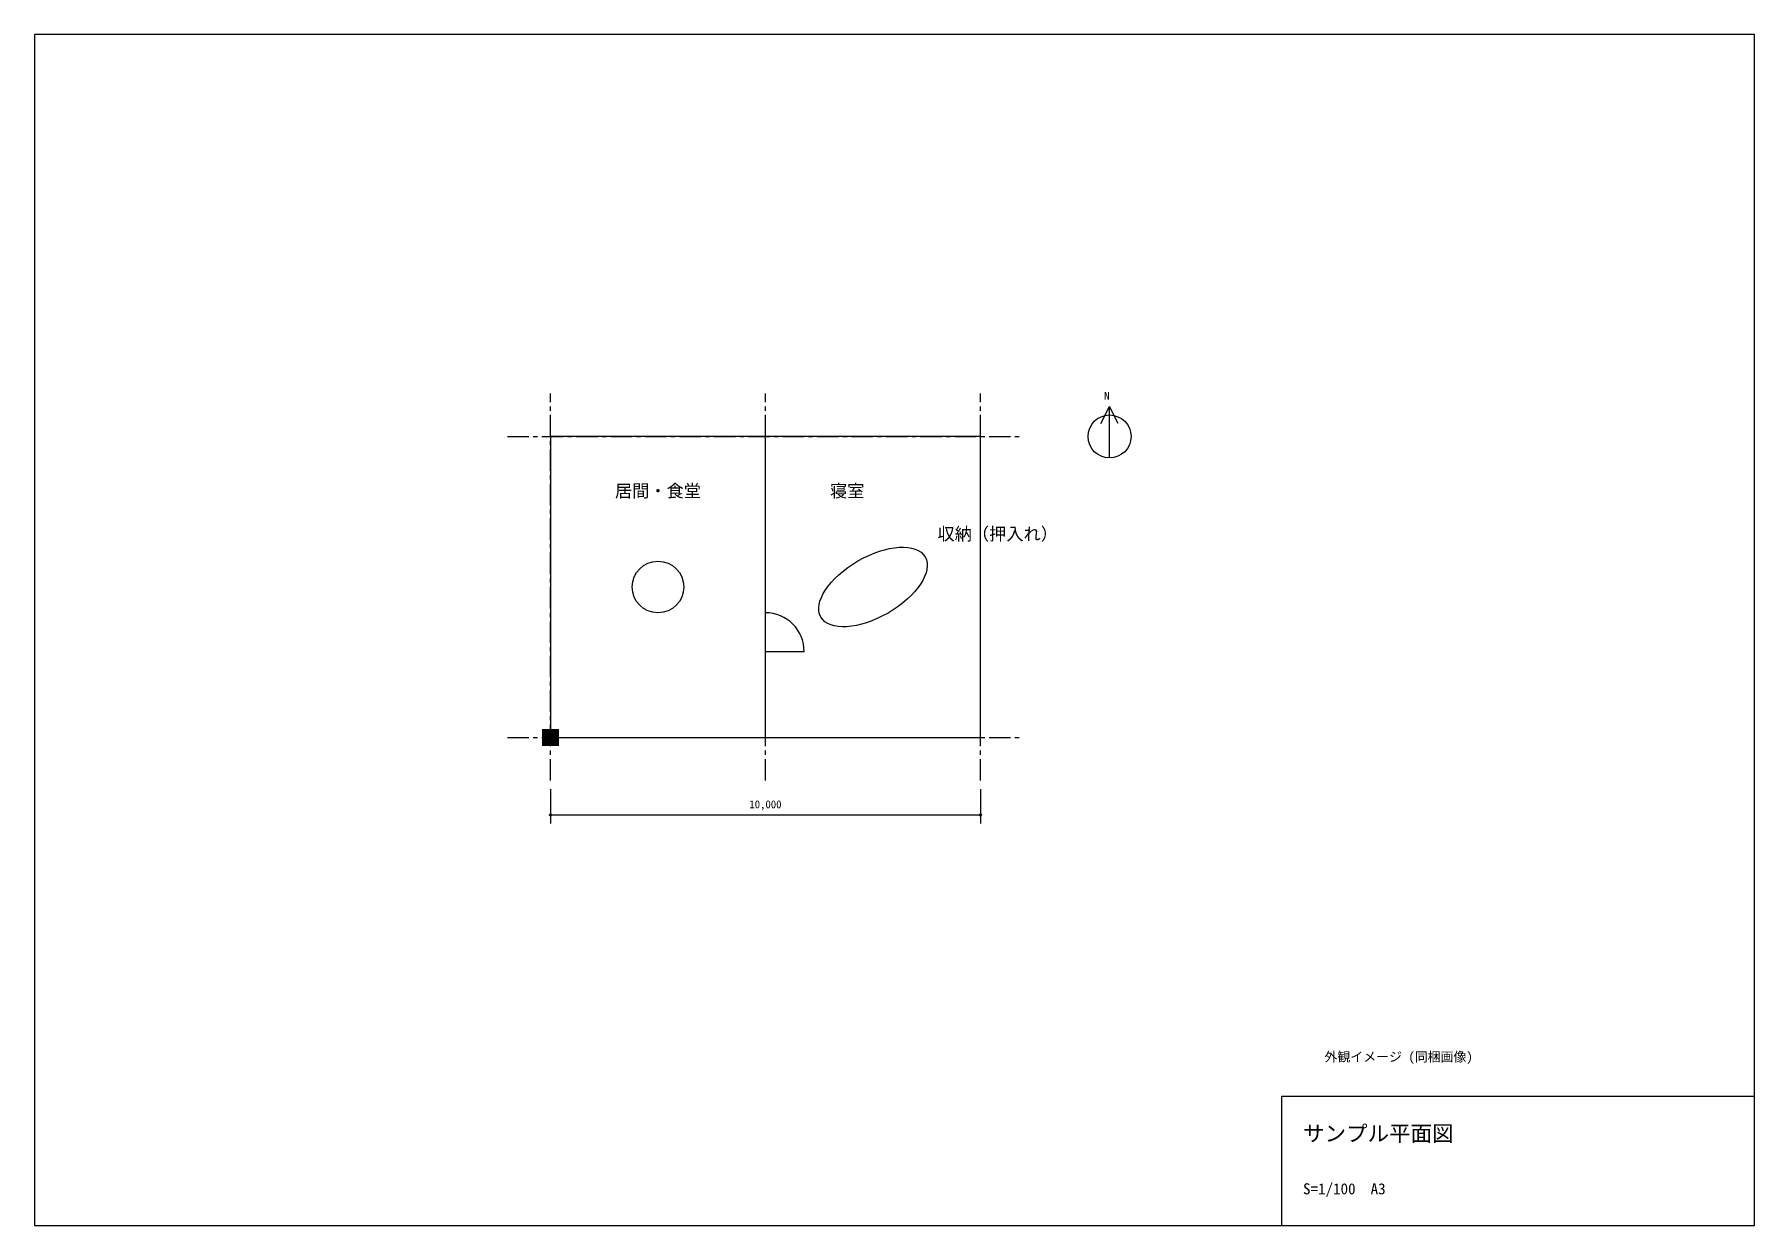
# Model space of a CAD drawing. Units: millimetres at full size, sheet at 1:100. Extents: x -20000 to 20000, y -13850 to 13850.
import ezdxf
from ezdxf.enums import TextEntityAlignment as Align

# ---------------------------------------------------------------- set-up
doc = ezdxf.new("R2010")
doc.units = ezdxf.units.MM
doc.header["$LTSCALE"] = 100
doc.header["$PDMODE"] = 32
doc.header["$PDSIZE"] = 50
doc.linetypes.add('CHAIN1', pattern=[8, 5, -1, 1, -1])
for name, color, linetype in [('0-0_通り芯', 4, 'CHAIN1'), ('0-1_壁', 7, 'Continuous'), ('0-2_建具', 3, 'Continuous'), ('0-3_文字', 7, 'Continuous'), ('0-4_寸法', 4, 'Continuous'), ('1-0_枠', 7, 'Continuous'), ('1-1', 7, 'Continuous')]:
    doc.layers.add(name, color=color, linetype=linetype)
doc.styles.add('ＭＳ ゴシック', font='')
doc.styles.add('ＭＳ 明朝', font='')
doc.styles.get('ＭＳ ゴシック').set_extended_font_data('MS Gothic')
doc.styles.get('ＭＳ 明朝').set_extended_font_data('MS Mincho')

# ---------------------------------------------------------------- blocks, each defined once
blk = doc.blocks.new('方位記号')
at = {"layer": '0-3_文字'}
for p in [(-200, 300), (0, -500), (200, 300)]:
    blk.add_line(p, (0, 700), dxfattribs=at)
blk.add_circle((0, 0), 500, dxfattribs=at)
at = {"layer": '0-3_文字', "style": 'ＭＳ 明朝'}
blk.add_text('N', height=183, dxfattribs=at).set_placement((-125, 800), align=Align.BOTTOM_LEFT)

msp = doc.modelspace()

# ---------------------------------------------------------------- linework, layer by layer
at = {"layer": '0-0_通り芯'}
for p, q in [((-8000, -3500), (-8000, 5500)), ((-3000, -3500), (-3000, 5500)), ((2000, -3500), (2000, 5500)), ((-9000, 4500), (3000, 4500)), ((-9000, -2500), (3000, -2500))]:
    msp.add_line(p, q, dxfattribs=at)
at = {"layer": '0-1_壁'}
msp.add_line((-3000, -2500), (-3000, 4500), dxfattribs=at)
msp.add_lwpolyline([(-8000, -2500), (2000, -2500), (2000, 4500), (-8000, 4500)], close=True, dxfattribs=at)
at = {"layer": '0-1_壁', "color": 2}
msp.add_solid([(-8200, -2700), (-7800, -2700), (-8200, -2300), (-7800, -2300)], dxfattribs=at)
at = {"layer": '0-2_建具'}
msp.add_line((-3000, -500), (-2100, -500), dxfattribs=at)
msp.add_circle((-5500, 1000), 600, dxfattribs=at)
msp.add_arc((-3000, -500), 900, 0, 90, dxfattribs=at)
at = {"layer": '0-2_建具', "color": 5}
msp.add_ellipse((-500, 1000), major_axis=(1212, 700), ratio=0.5, dxfattribs=at)
at = {"layer": '0-4_寸法'}
for p, q in [((-8000, -3700), (-8000, -4500)), ((2000, -3700), (2000, -4500)), ((-8000, -4300), (2000, -4300))]:
    msp.add_line(p, q, dxfattribs=at)
for p in [(-8000, -4300), (2000, -4300)]:
    msp.add_point(p, dxfattribs=at)
at = {"layer": '1-0_枠'}
for points in [[(-20000, -13850), (20000, -13850), (20000, 13850), (-20000, 13850)], [(9000, -13850), (20000, -13850), (20000, -10850), (9000, -10850)]]:
    msp.add_lwpolyline(points, close=True, dxfattribs=at)

# ---------------------------------------------------------------- block references
at = {"layer": '0-3_文字'}
msp.add_blockref('方位記号', (5000, 4500), dxfattribs=at)

# ---------------------------------------------------------------- texts
at = {"layer": '0-3_文字', "style": 'ＭＳ ゴシック'}
for s, p in [('居間・食堂', (-6500, 3000)), ('寝室', (-1500, 3000)), ('収納（押入れ）', (1000, 2000))]:
    msp.add_text(s, height=293.3, dxfattribs=at).set_placement(p, align=Align.BOTTOM_LEFT)
at = {"layer": '0-4_寸法', "style": 'ＭＳ ゴシック'}
msp.add_text('10,000', height=183.3, dxfattribs=at).set_placement((-3375, -4200), align=Align.BOTTOM_LEFT)
at = {"layer": '1-0_枠'}
for s, height, style, p in [('サンプル平面図', 366.6, 'ＭＳ 明朝', (9500, -12000)), ('S=1/100  A3', 256.6, 'ＭＳ ゴシック', (9500, -13200))]:
    msp.add_text(s, height=height, dxfattribs=dict(at, style=style)).set_placement(p, align=Align.BOTTOM_LEFT)
at = {"layer": '1-1', "style": 'ＭＳ ゴシック'}
msp.add_text('外観イメージ (同梱画像)', height=219.9, dxfattribs=at).set_placement((10000, -10100), align=Align.BOTTOM_LEFT)

doc.saveas('drawing.dxf')
